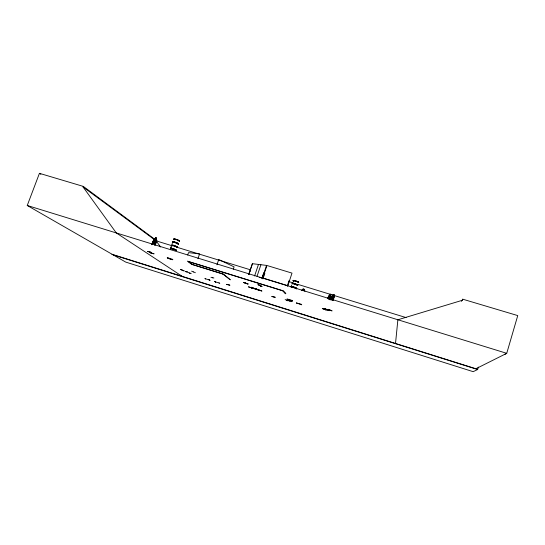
<?xml version="1.0" encoding="UTF-8"?>
<svg xmlns="http://www.w3.org/2000/svg" width="545" height="545" viewBox="0 0 545 545"><rect width="100%" height="100%" fill="white"/><g stroke="black" fill="none" stroke-linecap="round" stroke-linejoin="round"><path stroke-width="0.82" d="M291.561 301.671L288.741 300.377M332.559 300.125L332.579 298.422L333.649 296.725L332.518 298.054L332.539 296.603L333.288 296.678L332.375 299.518L331.632 299.437L332.314 296.596L332.252 298.381L331.558 299.45M332.273 300.2L332.314 298.735L331.435 300.111M226.604 284.333L229.82 285.144M226.713 284.408L229.813 285.164M271.805 296.46L275.198 297.243M271.914 296.528L275.164 297.298M150.393 252.812L154.106 253.854L150.509 252.914M395.513 343.473L397.884 319.697M327.954 309.308L332.082 310.909L328.049 309.322M328.935 310.432C312.973 304.294 339.869 314.526 325.508 308.981M191.595 271.165L195.389 272.718M152.382 244.63L152.614 243.016M252.785 288.223L248.357 286.827L252.737 288.189M154.201 238.867L83.317 186.41L39.438 173.33L27.25 205.485L125.711 262.091L473.169 371.67L477.652 369.51L478.367 367.085M505.024 354.243L506.734 353.324L517.75 315.589L462.76 299.198L462.439 300.254L397.877 319.772M329.234 299.123L330.147 296.303L329.187 296.228L329.119 297.992L328.431 299.055M329.63 299.164L330.883 294.266L330.059 294.171L328.342 298.306M329.97 298.817L330.468 297.284L330.829 297.359L330.079 299.668M330.113 298.871L330.611 297.338M329.916 299.764L330.972 296.364L330.399 295.772M330.754 299.777L331.735 296.514L332.743 296.064L333.193 294.532L334.031 294.62L333.499 296.126L334.167 296.752L333.063 300.166L334.058 296.194M330.856 299.811L331.605 297.502M330.938 299.784L331.462 297.447L331.823 297.522M331.237 299.396L332.743 296.064M332.757 296.119L333.233 294.552L334.031 294.62M333.99 294.607L332.77 299.559M332.866 299.988L333.84 297.686L333.227 300.063M328.655 296.16L327.831 298.558L328.655 296.16L329.609 295.697M327.988 298.653L328.56 297.093L328.063 298.619M328.506 299.048L329.418 296.235L329.384 297.672L330.468 296.323L329.439 298.04M329.623 295.751L330.1 294.191M303.143 288.959L302.673 290.41L301.787 290.662M304.028 290.832L304.498 289.375M291.187 286.404L291.643 285.042M287.29 286.002L289.034 280.641L289.477 280.804M287.712 286.132L291.997 273.113L266.955 265.49L262.758 278.005L287.815 285.73M261.866 278.604L263.76 272.97L264.141 273.059L262.52 277.889M262.54 277.051L263.76 272.97M262.343 278.011L266.56 265.408L252.369 263.691L248.772 274.326M262.813 277.957L264.434 273.12L264.829 273.222L262.963 278.89M248.833 274.353L252.43 263.719M248.949 274.251L249.876 271.069L250.244 271.158M254.59 275.968L258.48 264.434M257.022 276.322L260.926 264.727M233.28 269.257L234.091 266.887L218.749 259.515L216.93 264.802M197.937 258.691L199.606 253.881L188.522 252.628L187.698 254.971M171.477 245.543L170.626 248.479M172.159 243.608L172.642 242.232M151.817 244.712L153.649 239.943L152.484 244.071M151.939 244.746L153.983 239.057M152.355 244.044L154.508 238.69L156.667 239.807L156.81 240.495L155.414 244.439M156.034 239.493L156.592 238.036L155.666 237.552L155.1 239.01M155.679 237.613L153.54 242.082L153.588 243.499L154.453 243.942L155.339 243.002M154.909 244.392L156.592 238.036M154.753 245.216L156.17 241.237M155.168 244.521L156.299 241.333M155.012 245.345L156.81 240.495M182.35 276.451L116.283 232.919L83.092 187.01L83.317 186.41M322.299 308.538L326.421 310.112L322.429 308.565M180.484 269.475L184.237 270.967L180.593 269.455M247.566 284.006L243.888 282.419M461.363 301.331L462.76 299.198M259.931 290.247L256.661 289.436M150.938 252.281L147.327 251.361L151.074 252.328M213.906 278.018L210.949 277.289M328.676 296.18L329.078 295.642L330.876 295.867M331.776 296.528L332.198 296.064L334.031 296.242M296.487 302.693L296.827 303.333M185.532 271.642L187.092 271.764M251.552 287.269L252.376 288.005M252.594 288.039L251.552 287.276M259.495 285.144L260.558 286.036L259.529 285.117M259.727 285.171L260.53 285.982M170.646 248.343L170.946 248.649A3.038 0.341 19.4 0 1 171.43 248.357A3.038 0.341 19.4 0 1 175.122 249.624A3.038 0.341 19.4 0 1 175.885 250.339L176.13 250.339M167.281 257.799L168.092 258.323M205.642 279.033L204.831 278.366M214.573 281.356L215.745 282.181L214.764 281.445M215.718 282.133L214.716 281.397M170.708 248.268L171.907 248.268M170.844 248.956L170.394 248.622L172.486 249.024M167.301 257.908L167.921 257.812M154.051 239.098L154.508 238.751M287.937 300.813L285.137 299.559M295.799 281.179L295.322 281.111M292.57 300.956L290.86 300.642M175.517 239.5L176.055 239.637M174.707 249.433L170.823 248.275M175.926 250.141L175.933 250.148A3.038 0.341 19.4 0 0 175.163 249.508A3.038 0.341 19.4 0 0 171.471 248.241A3.038 0.341 19.4 0 0 170.973 248.527M175.837 250.468L176.083 250.135L174.686 249.467M175.756 250.632L175.974 250.434M324.357 309.315L326.605 309.642M326.857 309.683L324.527 309.322M327.45 309.778L330.011 310.153M259.509 285.491L259.972 285.607M286.507 300.179L290.022 301.038M182.35 270.218L182.718 270.306M333.976 297.74L333.622 297.665M246.163 283.352L245.713 283.236M185.327 271.553L187.078 271.785M189.285 273.106L191.268 273.386M287.181 299.041L289.402 299.587M259.161 277.446L262.356 277.916M193.243 271.955L193.352 271.941M170.817 248.268L171.259 248.35M171.205 248.459L170.517 248.37L170.885 248.772M289.572 300.908L289.981 301.031M246.006 283.339L246.054 283.4M291.493 300.806L292.018 300.915M176.151 239.528L175.851 239.514M212.857 277.875L212.448 277.718M171.328 248.132L176.158 249.951M171.205 248.445L173.957 249.297M153.908 240.072L153.527 239.909M167.908 257.805L171.975 259.195M205.336 278.727L209.219 279.939M215.316 281.826L219.247 283.073M171.546 259.549L172.894 259.733L171.968 259.195L172.452 259.434M190.082 273.195L186.417 271.764M288.693 299.368L290.853 300.07M290.866 300.649L286.977 299.116M172.315 245.829L156.081 240.842L160.605 246.994M177.186 247.321L250.25 269.755M288.407 281.465L293.278 282.964M298.149 284.456L406.127 317.606M27.25 205.485L506.734 353.324L475.887 368.747L111.868 254.236M301.651 290.035L302.645 290.349L303.115 288.891L304.566 289.347L304.096 290.798L305.03 291.084M188.556 261.614L282.739 290.805M285.273 293.115L285.709 293.803M192.317 264.448L223.525 274.135L230.317 279.823L222.633 273.856M222.837 274.033L191.683 264.359L187.405 261.15L283.543 290.935L285.832 293.585L284.912 293.299L282.603 290.642M260.197 285.635L260.558 285.743M248.152 284L243.581 282.535L248.104 283.952M273.209 296.759L273.134 296.752M256.463 288.809L257.07 289.47M301.732 304.866L301.024 304.124M209.048 279.66L210.057 280.43L208.892 279.605M113.047 254.849L477.652 369.51M172.411 248.963L175.981 250.441M170.142 259.107L171.552 259.543L168.078 258.316M173.242 248.929L173.998 249.174M290.846 300.07L292.379 300.724M288.101 299.689L288.734 299.948M173.95 249.303L175.783 249.964M330.468 297.284L330.829 297.359M330.972 296.364L330.863 295.806M228.13 284.722L227.728 284.565M258.344 289.92L258.725 290.063M291.997 300.54L292.556 300.956M149.221 251.906L152.219 253.323M39.438 173.33L40.841 174.291M83.092 187.01L154.031 239.337M188.297 261.423L192.555 264.632M219.785 283.407L219.008 282.746M256.463 288.802L257.247 289.545L256.286 288.721M171.913 245.877A3.025 0.354 19.4 0 1 172.424 245.577A3.025 0.354 19.4 0 1 176.096 246.837A3.025 0.354 19.4 0 1 176.846 247.566M171.948 245.679A3.072 0.354 19.4 0 1 172.458 245.373A3.072 0.354 19.4 0 1 176.192 246.647A3.072 0.354 19.4 0 1 176.955 247.389M174.257 239.255A3.011 0.375 19.5 0 1 174.768 238.928A3.011 0.375 19.5 0 1 178.433 240.181A3.011 0.375 19.5 0 1 179.169 240.945M174.162 239.541A3.004 0.375 19.5 0 1 174.672 239.207A3.004 0.375 19.5 0 1 178.331 240.461A3.004 0.375 19.5 0 1 179.067 241.217M174.202 239.357A3.032 0.382 19.5 0 1 174.72 239.023A3.032 0.382 19.5 0 1 178.406 240.291A3.032 0.382 19.5 0 1 179.148 241.053M173.112 242.375A3.072 0.368 19.4 0 1 173.63 242.055A3.072 0.368 19.4 0 1 177.357 243.329A3.072 0.368 19.4 0 1 178.113 244.085M171.798 245.127A3.025 0.354 19.4 0 1 174.802 245.686A3.025 0.354 19.4 0 1 177.043 247.014M173.078 242.573A3.025 0.361 19.4 0 1 173.589 242.259A3.025 0.361 19.4 0 1 177.261 243.52A3.025 0.361 19.4 0 1 178.011 244.262M172.002 245.509A3.072 0.361 19.4 0 1 172.52 245.202A3.072 0.361 19.4 0 1 176.246 246.476A3.072 0.361 19.4 0 1 177.016 247.219M173.167 242.205A3.072 0.375 19.4 0 1 173.692 241.878A3.072 0.375 19.4 0 1 177.418 243.159A3.072 0.375 19.4 0 1 178.174 243.915M172.963 241.823A3.025 0.368 19.4 0 1 175.599 242.232A3.025 0.368 19.4 0 1 178.474 243.71M291.228 287.004A2.984 0.347 18.3 0 1 292.318 286.908A2.984 0.347 18.3 0 1 295.942 288.148A2.984 0.347 18.3 0 1 296.085 288.666M293.735 280.859A2.929 0.368 18.3 0 1 293.898 280.416A2.929 0.368 18.3 0 1 297.454 281.506A2.929 0.368 18.3 0 1 298.51 282.324M291.01 286.956A2.936 0.341 18.3 0 1 294.504 287.787A2.936 0.341 18.3 0 1 296.357 288.877M293.687 280.968A2.95 0.368 18.3 0 1 293.85 280.525A2.95 0.368 18.3 0 1 297.427 281.622A2.95 0.368 18.3 0 1 298.49 282.439M292.304 283.734A2.984 0.361 18.3 0 1 293.401 283.625A2.984 0.361 18.3 0 1 297.025 284.865A2.984 0.361 18.3 0 1 297.161 285.396M291.384 286.656A2.936 0.347 18.3 0 1 292.461 286.561A2.936 0.347 18.3 0 1 296.024 287.78A2.936 0.347 18.3 0 1 296.173 288.291M292.284 283.938A2.936 0.354 18.3 0 1 294.865 284.258A2.936 0.354 18.3 0 1 297.434 285.607M291.282 286.834A2.984 0.347 18.3 0 1 292.372 286.738A2.984 0.347 18.3 0 1 295.996 287.978A2.984 0.347 18.3 0 1 296.146 288.496M292.358 283.564A2.984 0.361 18.3 0 1 293.462 283.454A2.984 0.361 18.3 0 1 297.079 284.694A2.984 0.361 18.3 0 1 297.223 285.233M292.467 283.386A2.936 0.361 18.3 0 1 293.544 283.277A2.936 0.361 18.3 0 1 297.107 284.497A2.936 0.361 18.3 0 1 297.25 285.028M154.984 243.465L154.657 241.789L153.336 242.804L154.569 241.36L154.589 239.384L154.875 241.122L156.142 240.181L154.95 241.571L154.984 243.465M257.996 284.708L261.981 286.391L257.996 284.708M330.583 294.532L329.95 294.988L330.583 294.532M333.254 294.852L333.09 295.356L333.567 295.404L333.731 294.893L333.254 294.852M303.306 289.272L303.149 289.756L304.021 290.022L304.178 289.538L303.306 289.272M154.984 239.575L154.003 242.321L154.875 242.763L155.85 240.025L154.984 239.575M155.747 237.94L155.57 238.431L156.129 238.717L156.306 238.226L155.747 237.94M252.226 287.726L256.586 289.116L252.274 287.746M296.827 303.081L301.222 304.471L296.875 303.095M261.832 291.016L250.121 287.365L261.832 291.016M293.81 280.695A2.929 0.368 18.3 0 0 293.646 281.138A2.923 0.368 18.3 0 1 293.81 280.695A2.923 0.368 18.3 0 1 297.359 281.779A2.923 0.368 18.3 0 1 298.415 282.596A2.929 0.368 18.3 0 0 297.366 281.785A2.929 0.368 18.3 0 0 293.81 280.695"/></g></svg>
